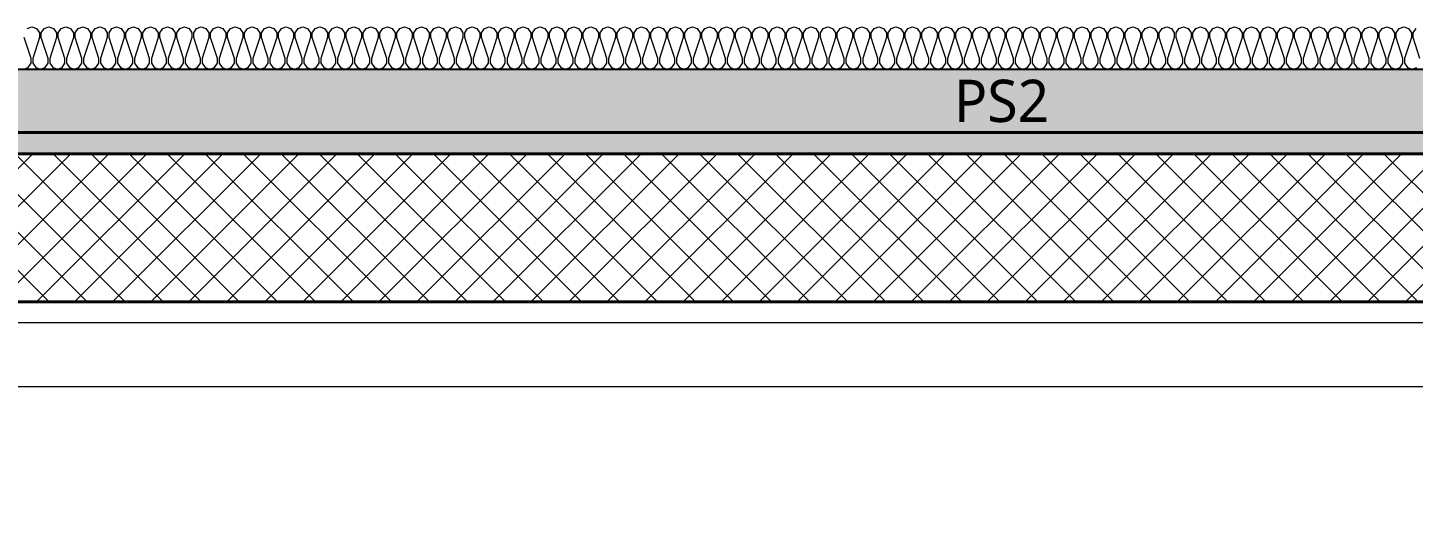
# Model space of a CAD drawing. Header units: millimetres. Extents: x 0 to 420000, y 0 to 297000.
# Drawn here: x 192213 to 195485, y 177200 to 178348 of the extents above; entities that cross this region are included whole.
import ezdxf
from ezdxf.enums import TextEntityAlignment as Align

# ---------------------------------------------------------------- set-up
doc = ezdxf.new("R2010")
doc.units = ezdxf.units.MM
doc.linetypes.add('CEN', pattern=[62, 60, -1, 0, -1])
for name, color, linetype, lineweight in [('A-AXIS-LINE', 1, 'CEN', 15), ('A-CONC-LIN1', 2, 'Continuous', 40), ('A-CONC-LIN2', 7, 'Continuous', 25), ('A-XXXX-INSL1', 15, 'Continuous', 18), ('A-XXXX-INSL2', 8, 'Continuous', 18)]:
    doc.layers.add(name, color=color, linetype=linetype, lineweight=lineweight)
doc.layers.add('A-CONC-SOLD', color=253, linetype='CEN')
doc.layers.add('A-XXXX-NPLT', color=144, linetype='Continuous', lineweight=15, plot=False)
doc.styles.add('맑은고딕', font='')
doc.styles.get('맑은고딕').set_extended_font_data('Malgun Gothic')

# ---------------------------------------------------------------- blocks, each defined once
blk = doc.blocks.new('axis(220316)')
at = {"layer": 'A-AXIS-LINE', "ltscale": 1000}
blk.add_line((4631788.1, -422118.7), (4955413.1, -422118.7), dxfattribs=at)
blk = doc.blocks.new('PS2(횡)')
at = {"layer": 'A-CONC-SOLD'}
h = blk.add_hatch(color=256, dxfattribs=at)
h.dxf.hatch_style = 1
h.paths.add_polyline_path([(1020, 0), (1020, -290), (1700, -290), (1937.4, -150), (9062.6, -150), (9300, -290), (9980, -290), (9980, 0)])
h = blk.add_hatch(color=256, dxfattribs=at)
h.dxf.hatch_style = 1
h.paths.add_polyline_path([(9980, -290), (9980, -350), (9280, -350), (9030, -200), (1970, -200), (1720, -350), (1020, -350), (1020, -290), (1700, -290), (1937.4, -150), (9062.6, -150), (9300, -290)])
at = {"layer": 'A-XXXX-INSL2'}
h = blk.add_hatch(dxfattribs=at)
h.set_pattern_fill('ANSI37', color=256, scale=20)
h.set_pattern_definition([(45, (-244012.5, -188500), (-44.90128, 44.90128), []), (135, (-244012.5, -188500), (-44.90128, -44.90128), [])])
h.paths.add_polyline_path([(1100, -550), (9900, -550), (9900, -350), (9280, -350), (9030, -200), (1970, -200), (1720, -350), (1100, -350)])
at = {"layer": 'A-CONC-LIN1', "color": 2}
blk.add_line((1320, -550), (9680, -550), dxfattribs=at)
blk.add_lwpolyline([(9980, -290), (9980, -350), (9280, -350), (9030, -200), (1970, -200), (1720, -350), (1020, -350), (1020, -290), (1700, -290), (1937.4, -150), (9062.6, -150), (9300, -290)], close=True, dxfattribs=at)
at = {"layer": 'A-CONC-LIN2'}
blk.add_line((1020, 0), (9980, 0), dxfattribs=at)
at = {"layer": 'A-XXXX-NPLT', "style": '맑은고딕'}
blk.add_text('PS2', height=100, dxfattribs=at).set_placement((5500, -75), align=Align.MIDDLE)
blk = doc.blocks.new('횡3층')
at = {"layer": 'A-XXXX-INSL1'}
blk.add_lwpolyline([(4811450.6, -237918.7), (4802750.6, -237918.7), (4802750.6, -238368.7), (4802197, -238368.7), (4802117, -237788.7), (4801084.1, -237788.7), (4801004.1, -238368.7), (4800450.6, -238368.7), (4800450.6, -237918.7), (4791750.6, -237918.7)], dxfattribs=at)
at = {"layer": 'A-XXXX-INSL2'}
for points in [[(4793790.6, -237318.7), (4793801.6, -237314.7), (4793808.6, -237304.7), (4793808.6, -237293.7), (4793792.6, -237243.7)], [(4793799.6, -237222.7), (4793810.6, -237218.7), (4793821.6, -237222.7), (4793828.6, -237232.7), (4793828.6, -237243.7), (4793812.6, -237293.7), (4793812.6, -237304.7), (4793819.6, -237314.7), (4793830.6, -237318.7), (4793841.6, -237314.7), (4793848.6, -237304.7), (4793848.6, -237293.7), (4793832.6, -237243.7), (4793832.6, -237232.7), (4793839.6, -237222.7), (4793850.6, -237218.7), (4793861.6, -237222.7), (4793868.6, -237232.7), (4793868.6, -237243.7), (4793852.6, -237293.7), (4793852.6, -237304.7), (4793859.6, -237314.7), (4793870.6, -237318.7), (4793881.6, -237314.7), (4793888.6, -237304.7), (4793888.6, -237293.7), (4793872.6, -237243.7), (4793872.6, -237232.7), (4793879.6, -237222.7), (4793890.6, -237218.7), (4793901.6, -237222.7), (4793908.6, -237232.7), (4793908.6, -237243.7), (4793892.6, -237293.7), (4793892.6, -237304.7), (4793899.6, -237314.7), (4793910.6, -237318.7), (4793921.6, -237314.7), (4793928.6, -237304.7), (4793928.6, -237293.7), (4793912.6, -237243.7), (4793912.6, -237232.7), (4793919.6, -237222.7), (4793930.6, -237218.7), (4793941.6, -237222.7), (4793948.6, -237232.7), (4793948.6, -237243.7), (4793932.6, -237293.7), (4793932.6, -237304.7), (4793939.6, -237314.7), (4793950.6, -237318.7), (4793961.6, -237314.7), (4793968.6, -237304.7), (4793968.6, -237293.7), (4793952.6, -237243.7), (4793952.6, -237232.7), (4793959.6, -237222.7), (4793970.6, -237218.7), (4793981.6, -237222.7), (4793988.6, -237232.7), (4793988.6, -237243.7), (4793972.6, -237293.7), (4793972.6, -237304.7), (4793979.6, -237314.7), (4793990.6, -237318.7), (4794001.6, -237314.7), (4794008.6, -237304.7), (4794008.6, -237293.7), (4793992.6, -237243.7), (4793992.6, -237232.7), (4793999.6, -237222.7), (4794010.6, -237218.7), (4794021.6, -237222.7), (4794028.6, -237232.7), (4794028.6, -237243.7), (4794012.6, -237293.7), (4794012.6, -237304.7), (4794019.6, -237314.7), (4794030.6, -237318.7), (4794041.6, -237314.7), (4794048.6, -237304.7), (4794048.6, -237293.7), (4794032.6, -237243.7), (4794032.6, -237232.7), (4794039.6, -237222.7), (4794050.6, -237218.7), (4794061.6, -237222.7), (4794068.6, -237232.7), (4794068.6, -237243.7), (4794052.6, -237293.7), (4794052.6, -237304.7), (4794059.6, -237314.7), (4794070.6, -237318.7), (4794081.6, -237314.7), (4794088.6, -237304.7), (4794088.6, -237293.7), (4794072.6, -237243.7), (4794072.6, -237232.7), (4794079.6, -237222.7), (4794090.6, -237218.7), (4794101.6, -237222.7), (4794108.6, -237232.7), (4794108.6, -237243.7), (4794092.6, -237293.7), (4794092.6, -237304.7), (4794099.6, -237314.7), (4794110.6, -237318.7), (4794121.6, -237314.7), (4794128.6, -237304.7), (4794128.6, -237293.7), (4794112.6, -237243.7), (4794112.6, -237232.7), (4794119.6, -237222.7), (4794130.6, -237218.7), (4794141.6, -237222.7), (4794148.6, -237232.7), (4794148.6, -237243.7), (4794132.6, -237293.7), (4794132.6, -237304.7), (4794139.6, -237314.7), (4794150.6, -237318.7), (4794161.6, -237314.7), (4794168.6, -237304.7), (4794168.6, -237293.7), (4794152.6, -237243.7), (4794152.6, -237232.7), (4794159.6, -237222.7), (4794170.6, -237218.7), (4794181.6, -237222.7), (4794188.6, -237232.7), (4794188.6, -237243.7), (4794172.6, -237293.7), (4794172.6, -237304.7), (4794179.6, -237314.7), (4794190.6, -237318.7), (4794201.6, -237314.7), (4794208.6, -237304.7), (4794208.6, -237293.7), (4794192.6, -237243.7), (4794192.6, -237232.7), (4794199.6, -237222.7), (4794210.6, -237218.7), (4794221.6, -237222.7), (4794228.6, -237232.7), (4794228.6, -237243.7), (4794212.6, -237293.7), (4794212.6, -237304.7), (4794219.6, -237314.7), (4794230.6, -237318.7), (4794241.6, -237314.7), (4794248.6, -237304.7), (4794248.6, -237293.7), (4794232.6, -237243.7), (4794232.6, -237232.7), (4794239.6, -237222.7), (4794250.6, -237218.7), (4794261.6, -237222.7), (4794268.6, -237232.7), (4794268.6, -237243.7), (4794252.6, -237293.7), (4794252.6, -237304.7), (4794259.6, -237314.7), (4794270.6, -237318.7), (4794281.6, -237314.7), (4794288.6, -237304.7), (4794288.6, -237293.7), (4794272.6, -237243.7), (4794272.6, -237232.7), (4794279.6, -237222.7), (4794290.6, -237218.7), (4794301.6, -237222.7), (4794308.6, -237232.7), (4794308.6, -237243.7), (4794292.6, -237293.7), (4794292.6, -237304.7), (4794299.6, -237314.7), (4794310.6, -237318.7), (4794321.6, -237314.7), (4794328.6, -237304.7), (4794328.6, -237293.7), (4794312.6, -237243.7), (4794312.6, -237232.7), (4794319.6, -237222.7), (4794330.6, -237218.7), (4794341.6, -237222.7), (4794348.6, -237232.7), (4794348.6, -237243.7), (4794332.6, -237293.7), (4794332.6, -237304.7), (4794339.6, -237314.7), (4794350.6, -237318.7), (4794361.6, -237314.7), (4794368.6, -237304.7), (4794368.6, -237293.7), (4794352.6, -237243.7), (4794352.6, -237232.7), (4794359.6, -237222.7), (4794370.6, -237218.7), (4794381.6, -237222.7), (4794388.6, -237232.7), (4794388.6, -237243.7), (4794372.6, -237293.7), (4794372.6, -237304.7), (4794379.6, -237314.7), (4794390.6, -237318.7), (4794401.6, -237314.7), (4794408.6, -237304.7), (4794408.6, -237293.7), (4794392.6, -237243.7), (4794392.6, -237232.7), (4794399.6, -237222.7), (4794410.6, -237218.7), (4794421.6, -237222.7), (4794428.6, -237232.7), (4794428.6, -237243.7), (4794412.6, -237293.7), (4794412.6, -237304.7), (4794419.6, -237314.7), (4794430.6, -237318.7), (4794441.6, -237314.7), (4794448.6, -237304.7), (4794448.6, -237293.7), (4794432.6, -237243.7), (4794432.6, -237232.7), (4794439.6, -237222.7), (4794450.6, -237218.7), (4794461.6, -237222.7), (4794468.6, -237232.7), (4794468.6, -237243.7), (4794452.6, -237293.7), (4794452.6, -237304.7), (4794459.6, -237314.7), (4794470.6, -237318.7), (4794481.6, -237314.7), (4794488.6, -237304.7), (4794488.6, -237293.7), (4794472.6, -237243.7), (4794472.6, -237232.7), (4794479.6, -237222.7), (4794490.6, -237218.7), (4794501.6, -237222.7), (4794508.6, -237232.7), (4794508.6, -237243.7), (4794492.6, -237293.7), (4794492.6, -237304.7), (4794499.6, -237314.7), (4794510.6, -237318.7), (4794521.6, -237314.7), (4794528.6, -237304.7), (4794528.6, -237293.7), (4794512.6, -237243.7), (4794512.6, -237232.7), (4794519.6, -237222.7), (4794530.6, -237218.7), (4794541.6, -237222.7), (4794548.6, -237232.7), (4794548.6, -237243.7), (4794532.6, -237293.7), (4794532.6, -237304.7), (4794539.6, -237314.7), (4794550.6, -237318.7), (4794561.6, -237314.7), (4794568.6, -237304.7), (4794568.6, -237293.7), (4794552.6, -237243.7), (4794552.6, -237232.7), (4794559.6, -237222.7), (4794570.6, -237218.7), (4794581.6, -237222.7), (4794588.6, -237232.7), (4794588.6, -237243.7), (4794572.6, -237293.7), (4794572.6, -237304.7), (4794579.6, -237314.7), (4794590.6, -237318.7), (4794601.6, -237314.7), (4794608.6, -237304.7), (4794608.6, -237293.7), (4794592.6, -237243.7), (4794592.6, -237232.7), (4794599.6, -237222.7), (4794610.6, -237218.7), (4794621.6, -237222.7), (4794628.6, -237232.7), (4794628.6, -237243.7), (4794612.6, -237293.7), (4794612.6, -237304.7), (4794619.6, -237314.7), (4794630.6, -237318.7), (4794641.6, -237314.7), (4794648.6, -237304.7), (4794648.6, -237293.7), (4794632.6, -237243.7), (4794632.6, -237232.7), (4794639.6, -237222.7), (4794650.6, -237218.7), (4794661.6, -237222.7), (4794668.6, -237232.7), (4794668.6, -237243.7), (4794652.6, -237293.7), (4794652.6, -237304.7), (4794659.6, -237314.7), (4794670.6, -237318.7), (4794681.6, -237314.7), (4794688.6, -237304.7), (4794688.6, -237293.7), (4794672.6, -237243.7), (4794672.6, -237232.7), (4794679.6, -237222.7), (4794690.6, -237218.7), (4794701.6, -237222.7), (4794708.6, -237232.7), (4794708.6, -237243.7), (4794692.6, -237293.7), (4794692.6, -237304.7), (4794699.6, -237314.7), (4794710.6, -237318.7), (4794721.6, -237314.7), (4794728.6, -237304.7), (4794728.6, -237293.7), (4794712.6, -237243.7), (4794712.6, -237232.7), (4794719.6, -237222.7), (4794730.6, -237218.7), (4794741.6, -237222.7), (4794748.6, -237232.7), (4794748.6, -237243.7), (4794732.6, -237293.7), (4794732.6, -237304.7), (4794739.6, -237314.7), (4794750.6, -237318.7), (4794761.6, -237314.7), (4794768.6, -237304.7), (4794768.6, -237293.7), (4794752.6, -237243.7), (4794752.6, -237232.7), (4794759.6, -237222.7), (4794770.6, -237218.7), (4794781.6, -237222.7), (4794788.6, -237232.7), (4794788.6, -237243.7), (4794772.6, -237293.7), (4794772.6, -237304.7), (4794779.6, -237314.7), (4794790.6, -237318.7), (4794801.6, -237314.7), (4794808.6, -237304.7), (4794808.6, -237293.7), (4794792.6, -237243.7), (4794792.6, -237232.7), (4794799.6, -237222.7), (4794810.6, -237218.7), (4794821.6, -237222.7), (4794828.6, -237232.7), (4794828.6, -237243.7), (4794812.6, -237293.7), (4794812.6, -237304.7), (4794819.6, -237314.7), (4794830.6, -237318.7), (4794841.6, -237314.7), (4794848.6, -237304.7), (4794848.6, -237293.7), (4794832.6, -237243.7), (4794832.6, -237232.7), (4794839.6, -237222.7), (4794850.6, -237218.7), (4794861.6, -237222.7), (4794868.6, -237232.7), (4794868.6, -237243.7), (4794852.6, -237293.7), (4794852.6, -237304.7), (4794859.6, -237314.7), (4794870.6, -237318.7), (4794881.6, -237314.7), (4794888.6, -237304.7), (4794888.6, -237293.7), (4794872.6, -237243.7), (4794872.6, -237232.7), (4794879.6, -237222.7), (4794890.6, -237218.7), (4794901.6, -237222.7), (4794908.6, -237232.7), (4794908.6, -237243.7), (4794892.6, -237293.7), (4794892.6, -237304.7), (4794899.6, -237314.7), (4794910.6, -237318.7), (4794921.6, -237314.7), (4794928.6, -237304.7), (4794928.6, -237293.7), (4794912.6, -237243.7), (4794912.6, -237232.7), (4794919.6, -237222.7), (4794930.6, -237218.7), (4794941.6, -237222.7), (4794948.6, -237232.7), (4794948.6, -237243.7), (4794932.6, -237293.7), (4794932.6, -237304.7), (4794939.6, -237314.7), (4794950.6, -237318.7), (4794961.6, -237314.7), (4794968.6, -237304.7), (4794968.6, -237293.7), (4794952.6, -237243.7), (4794952.6, -237232.7), (4794959.6, -237222.7), (4794970.6, -237218.7), (4794981.6, -237222.7), (4794988.6, -237232.7), (4794988.6, -237243.7), (4794972.6, -237293.7), (4794972.6, -237304.7), (4794979.6, -237314.7), (4794990.6, -237318.7), (4795001.6, -237314.7), (4795008.6, -237304.7), (4795008.6, -237293.7), (4794992.6, -237243.7), (4794992.6, -237232.7), (4794999.6, -237222.7), (4795010.6, -237218.7), (4795021.6, -237222.7), (4795028.6, -237232.7), (4795028.6, -237243.7), (4795012.6, -237293.7), (4795012.6, -237304.7), (4795019.6, -237314.7), (4795030.6, -237318.7), (4795041.6, -237314.7), (4795048.6, -237304.7), (4795048.6, -237293.7), (4795032.6, -237243.7), (4795032.6, -237232.7), (4795039.6, -237222.7), (4795050.6, -237218.7), (4795061.6, -237222.7), (4795068.6, -237232.7), (4795068.6, -237243.7), (4795052.6, -237293.7), (4795052.6, -237304.7), (4795059.6, -237314.7), (4795070.6, -237318.7), (4795081.6, -237314.7), (4795088.6, -237304.7), (4795088.6, -237293.7), (4795072.6, -237243.7), (4795072.6, -237232.7), (4795079.6, -237222.7), (4795090.6, -237218.7), (4795101.6, -237222.7), (4795108.6, -237232.7), (4795108.6, -237243.7), (4795092.6, -237293.7), (4795092.6, -237304.7), (4795099.6, -237314.7), (4795110.6, -237318.7), (4795121.6, -237314.7), (4795128.6, -237304.7), (4795128.6, -237293.7), (4795112.6, -237243.7), (4795112.6, -237232.7), (4795119.6, -237222.7), (4795130.6, -237218.7), (4795141.6, -237222.7), (4795148.6, -237232.7), (4795148.6, -237243.7), (4795132.6, -237293.7), (4795132.6, -237304.7), (4795139.6, -237314.7), (4795150.6, -237318.7), (4795161.6, -237314.7), (4795168.6, -237304.7), (4795168.6, -237293.7), (4795152.6, -237243.7), (4795152.6, -237232.7), (4795159.6, -237222.7), (4795170.6, -237218.7), (4795181.6, -237222.7), (4795188.6, -237232.7), (4795188.6, -237243.7), (4795172.6, -237293.7), (4795172.6, -237304.7), (4795179.6, -237314.7), (4795190.6, -237318.7), (4795201.6, -237314.7), (4795208.6, -237304.7), (4795208.6, -237293.7), (4795192.6, -237243.7), (4795192.6, -237232.7), (4795199.6, -237222.7), (4795210.6, -237218.7), (4795221.6, -237222.7), (4795228.6, -237232.7), (4795228.6, -237243.7), (4795212.6, -237293.7), (4795212.6, -237304.7), (4795219.6, -237314.7), (4795230.6, -237318.7), (4795241.6, -237314.7), (4795248.6, -237304.7), (4795248.6, -237293.7), (4795232.6, -237243.7), (4795232.6, -237232.7), (4795239.6, -237222.7), (4795250.6, -237218.7), (4795261.6, -237222.7), (4795268.6, -237232.7), (4795268.6, -237243.7), (4795252.6, -237293.7), (4795252.6, -237304.7), (4795259.6, -237314.7), (4795270.6, -237318.7), (4795281.6, -237314.7), (4795288.6, -237304.7), (4795288.6, -237293.7), (4795272.6, -237243.7), (4795272.6, -237232.7), (4795279.6, -237222.7), (4795290.6, -237218.7), (4795301.6, -237222.7), (4795308.6, -237232.7), (4795308.6, -237243.7), (4795292.6, -237293.7), (4795292.6, -237304.7), (4795299.6, -237314.7), (4795310.6, -237318.7), (4795321.6, -237314.7), (4795328.6, -237304.7), (4795328.6, -237293.7), (4795312.6, -237243.7), (4795312.6, -237232.7), (4795319.6, -237222.7), (4795330.6, -237218.7), (4795341.6, -237222.7), (4795348.6, -237232.7), (4795348.6, -237243.7), (4795332.6, -237293.7), (4795332.6, -237304.7), (4795339.6, -237314.7), (4795350.6, -237318.7), (4795361.6, -237314.7), (4795368.6, -237304.7), (4795368.6, -237293.7), (4795352.6, -237243.7), (4795352.6, -237232.7), (4795359.6, -237222.7), (4795370.6, -237218.7), (4795381.6, -237222.7), (4795388.6, -237232.7), (4795388.6, -237243.7), (4795372.6, -237293.7), (4795372.6, -237304.7), (4795379.6, -237314.7), (4795390.6, -237318.7), (4795401.6, -237314.7), (4795408.6, -237304.7), (4795408.6, -237293.7), (4795392.6, -237243.7), (4795392.6, -237232.7), (4795399.6, -237222.7), (4795410.6, -237218.7), (4795421.6, -237222.7), (4795428.6, -237232.7), (4795428.6, -237243.7), (4795412.6, -237293.7), (4795412.6, -237304.7), (4795419.6, -237314.7), (4795430.6, -237318.7), (4795441.6, -237314.7), (4795448.6, -237304.7), (4795448.6, -237293.7), (4795432.6, -237243.7), (4795432.6, -237232.7), (4795439.6, -237222.7), (4795450.6, -237218.7), (4795461.6, -237222.7), (4795468.6, -237232.7), (4795468.6, -237243.7), (4795452.6, -237293.7), (4795452.6, -237304.7), (4795459.6, -237314.7), (4795470.6, -237318.7), (4795481.6, -237314.7), (4795488.6, -237304.7), (4795488.6, -237293.7), (4795472.6, -237243.7), (4795472.6, -237232.7), (4795479.6, -237222.7), (4795490.6, -237218.7), (4795501.6, -237222.7), (4795508.6, -237232.7), (4795508.6, -237243.7), (4795492.6, -237293.7), (4795492.6, -237304.7), (4795499.6, -237314.7), (4795510.6, -237318.7), (4795521.6, -237314.7), (4795528.6, -237304.7), (4795528.6, -237293.7), (4795512.6, -237243.7), (4795512.6, -237232.7), (4795519.6, -237222.7), (4795530.6, -237218.7), (4795541.6, -237222.7), (4795548.6, -237232.7), (4795548.6, -237243.7), (4795532.6, -237293.7), (4795532.6, -237304.7), (4795539.6, -237314.7), (4795550.6, -237318.7), (4795561.6, -237314.7), (4795568.6, -237304.7), (4795568.6, -237293.7), (4795552.6, -237243.7), (4795552.6, -237232.7), (4795559.6, -237222.7), (4795570.6, -237218.7), (4795581.6, -237222.7), (4795588.6, -237232.7), (4795588.6, -237243.7), (4795572.6, -237293.7), (4795572.6, -237304.7), (4795579.6, -237314.7), (4795590.6, -237318.7), (4795601.6, -237314.7), (4795608.6, -237304.7), (4795608.6, -237293.7), (4795592.6, -237243.7), (4795592.6, -237232.7), (4795599.6, -237222.7), (4795610.6, -237218.7), (4795621.6, -237222.7), (4795628.6, -237232.7), (4795628.6, -237243.7), (4795612.6, -237293.7), (4795612.6, -237304.7), (4795619.6, -237314.7), (4795630.6, -237318.7), (4795641.6, -237314.7), (4795648.6, -237304.7), (4795648.6, -237293.7), (4795632.6, -237243.7), (4795632.6, -237232.7), (4795639.6, -237222.7), (4795650.6, -237218.7), (4795661.6, -237222.7), (4795668.6, -237232.7), (4795668.6, -237243.7), (4795652.6, -237293.7), (4795652.6, -237304.7), (4795659.6, -237314.7), (4795670.6, -237318.7), (4795681.6, -237314.7), (4795688.6, -237304.7), (4795688.6, -237293.7), (4795672.6, -237243.7), (4795672.6, -237232.7), (4795679.6, -237222.7), (4795690.6, -237218.7), (4795701.6, -237222.7), (4795708.6, -237232.7), (4795708.6, -237243.7), (4795692.6, -237293.7), (4795692.6, -237304.7), (4795699.6, -237314.7), (4795710.6, -237318.7), (4795721.6, -237314.7), (4795728.6, -237304.7), (4795728.6, -237293.7), (4795712.6, -237243.7), (4795712.6, -237232.7), (4795719.6, -237222.7), (4795730.6, -237218.7), (4795741.6, -237222.7), (4795748.6, -237232.7), (4795748.6, -237243.7), (4795732.6, -237293.7), (4795732.6, -237304.7), (4795739.6, -237314.7), (4795750.6, -237318.7), (4795761.6, -237314.7), (4795768.6, -237304.7), (4795768.6, -237293.7), (4795752.6, -237243.7), (4795752.6, -237232.7), (4795759.6, -237222.7), (4795770.6, -237218.7), (4795781.6, -237222.7), (4795788.6, -237232.7), (4795788.6, -237243.7), (4795772.6, -237293.7), (4795772.6, -237304.7), (4795779.6, -237314.7), (4795790.6, -237318.7), (4795801.6, -237314.7), (4795808.6, -237304.7), (4795808.6, -237293.7), (4795792.6, -237243.7), (4795792.6, -237232.7), (4795799.6, -237222.7), (4795810.6, -237218.7), (4795821.6, -237222.7), (4795828.6, -237232.7), (4795828.6, -237243.7), (4795812.6, -237293.7), (4795812.6, -237304.7), (4795819.6, -237314.7), (4795830.6, -237318.7), (4795841.6, -237314.7), (4795848.6, -237304.7), (4795848.6, -237293.7), (4795832.6, -237243.7), (4795832.6, -237232.7), (4795839.6, -237222.7), (4795850.6, -237218.7), (4795861.6, -237222.7), (4795868.6, -237232.7), (4795868.6, -237243.7), (4795852.6, -237293.7), (4795852.6, -237304.7), (4795859.6, -237314.7), (4795870.6, -237318.7), (4795881.6, -237314.7), (4795888.6, -237304.7), (4795888.6, -237293.7), (4795872.6, -237243.7), (4795872.6, -237232.7), (4795879.6, -237222.7), (4795890.6, -237218.7), (4795901.6, -237222.7), (4795908.6, -237232.7), (4795908.6, -237243.7), (4795892.6, -237293.7), (4795892.6, -237304.7), (4795899.6, -237314.7), (4795910.6, -237318.7), (4795921.6, -237314.7), (4795928.6, -237304.7), (4795928.6, -237293.7), (4795912.6, -237243.7), (4795912.6, -237232.7), (4795919.6, -237222.7), (4795930.6, -237218.7), (4795941.6, -237222.7), (4795948.6, -237232.7), (4795948.6, -237243.7), (4795932.6, -237293.7), (4795932.6, -237304.7), (4795939.6, -237314.7), (4795950.6, -237318.7), (4795961.6, -237314.7), (4795968.6, -237304.7), (4795968.6, -237293.7), (4795952.6, -237243.7), (4795952.6, -237232.7), (4795959.6, -237222.7), (4795970.6, -237218.7), (4795981.6, -237222.7), (4795988.6, -237232.7), (4795988.6, -237243.7), (4795972.6, -237293.7), (4795972.6, -237304.7), (4795979.6, -237314.7), (4795990.6, -237318.7), (4796001.6, -237314.7), (4796008.6, -237304.7), (4796008.6, -237293.7), (4795992.6, -237243.7), (4795992.6, -237232.7), (4795999.6, -237222.7), (4796010.6, -237218.7), (4796021.6, -237222.7), (4796028.6, -237232.7), (4796028.6, -237243.7), (4796012.6, -237293.7), (4796012.6, -237304.7), (4796019.6, -237314.7), (4796030.6, -237318.7), (4796041.6, -237314.7), (4796048.6, -237304.7), (4796048.6, -237293.7), (4796032.6, -237243.7), (4796032.6, -237232.7), (4796039.6, -237222.7), (4796050.6, -237218.7), (4796061.6, -237222.7), (4796068.6, -237232.7), (4796068.6, -237243.7), (4796052.6, -237293.7), (4796052.6, -237304.7), (4796059.6, -237314.7), (4796070.6, -237318.7), (4796081.6, -237314.7), (4796088.6, -237304.7), (4796088.6, -237293.7), (4796072.6, -237243.7), (4796072.6, -237232.7), (4796079.6, -237222.7), (4796090.6, -237218.7), (4796101.6, -237222.7), (4796108.6, -237232.7), (4796108.6, -237243.7), (4796092.6, -237293.7), (4796092.6, -237304.7), (4796099.6, -237314.7), (4796110.6, -237318.7), (4796121.6, -237314.7), (4796128.6, -237304.7), (4796128.6, -237293.7), (4796112.6, -237243.7), (4796112.6, -237232.7), (4796119.6, -237222.7), (4796130.6, -237218.7), (4796141.6, -237222.7), (4796148.6, -237232.7), (4796148.6, -237243.7), (4796132.6, -237293.7), (4796132.6, -237304.7), (4796139.6, -237314.7), (4796150.6, -237318.7), (4796161.6, -237314.7), (4796168.6, -237304.7), (4796168.6, -237293.7), (4796152.6, -237243.7), (4796152.6, -237232.7), (4796159.6, -237222.7), (4796170.6, -237218.7), (4796181.6, -237222.7), (4796188.6, -237232.7), (4796188.6, -237243.7), (4796172.6, -237293.7), (4796172.6, -237304.7), (4796179.6, -237314.7), (4796190.6, -237318.7), (4796201.6, -237314.7), (4796208.6, -237304.7), (4796208.6, -237293.7), (4796192.6, -237243.7), (4796192.6, -237232.7), (4796199.6, -237222.7), (4796210.6, -237218.7), (4796221.6, -237222.7), (4796228.6, -237232.7), (4796228.6, -237243.7), (4796212.6, -237293.7), (4796212.6, -237304.7), (4796219.6, -237314.7), (4796230.6, -237318.7), (4796241.6, -237314.7), (4796248.6, -237304.7), (4796248.6, -237293.7), (4796232.6, -237243.7), (4796232.6, -237232.7), (4796239.6, -237222.7), (4796250.6, -237218.7), (4796261.6, -237222.7), (4796268.6, -237232.7), (4796268.6, -237243.7), (4796252.6, -237293.7), (4796252.6, -237304.7), (4796259.6, -237314.7), (4796270.6, -237318.7), (4796281.6, -237314.7), (4796288.6, -237304.7), (4796288.6, -237293.7), (4796272.6, -237243.7), (4796272.6, -237232.7), (4796279.6, -237222.7), (4796290.6, -237218.7), (4796301.6, -237222.7), (4796308.6, -237232.7), (4796308.6, -237243.7), (4796292.6, -237293.7), (4796292.6, -237304.7), (4796299.6, -237314.7), (4796310.6, -237318.7), (4796321.6, -237314.7), (4796328.6, -237304.7), (4796328.6, -237293.7), (4796312.6, -237243.7), (4796312.6, -237232.7), (4796319.6, -237222.7), (4796330.6, -237218.7), (4796341.6, -237222.7), (4796348.6, -237232.7), (4796348.6, -237243.7), (4796332.6, -237293.7), (4796332.6, -237304.7), (4796339.6, -237314.7), (4796350.6, -237318.7), (4796361.6, -237314.7), (4796368.6, -237304.7), (4796368.6, -237293.7), (4796352.6, -237243.7), (4796352.6, -237232.7), (4796359.6, -237222.7), (4796370.6, -237218.7), (4796381.6, -237222.7), (4796388.6, -237232.7), (4796388.6, -237243.7), (4796372.6, -237293.7), (4796372.6, -237304.7), (4796379.6, -237314.7), (4796390.6, -237318.7), (4796401.6, -237314.7), (4796408.6, -237304.7), (4796408.6, -237293.7), (4796392.6, -237243.7), (4796392.6, -237232.7), (4796399.6, -237222.7), (4796410.6, -237218.7), (4796421.6, -237222.7), (4796428.6, -237232.7), (4796428.6, -237243.7), (4796412.6, -237293.7), (4796412.6, -237304.7), (4796419.6, -237314.7), (4796430.6, -237318.7), (4796441.6, -237314.7), (4796448.6, -237304.7), (4796448.6, -237293.7), (4796432.6, -237243.7), (4796432.6, -237232.7), (4796439.6, -237222.7), (4796450.6, -237218.7), (4796461.6, -237222.7), (4796468.6, -237232.7), (4796468.6, -237243.7), (4796452.6, -237293.7), (4796452.6, -237304.7), (4796459.6, -237314.7), (4796470.6, -237318.7), (4796481.6, -237314.7), (4796488.6, -237304.7), (4796488.6, -237293.7), (4796472.6, -237243.7), (4796472.6, -237232.7), (4796479.6, -237222.7), (4796490.6, -237218.7), (4796501.6, -237222.7), (4796508.6, -237232.7), (4796508.6, -237243.7), (4796492.6, -237293.7), (4796492.6, -237304.7), (4796499.6, -237314.7), (4796510.6, -237318.7), (4796521.6, -237314.7), (4796528.6, -237304.7), (4796528.6, -237293.7), (4796512.6, -237243.7), (4796512.6, -237232.7), (4796519.6, -237222.7), (4796530.6, -237218.7), (4796541.6, -237222.7), (4796548.6, -237232.7), (4796548.6, -237243.7), (4796532.6, -237293.7), (4796532.6, -237304.7), (4796539.6, -237314.7), (4796550.6, -237318.7), (4796561.6, -237314.7), (4796568.6, -237304.7), (4796568.6, -237293.7), (4796552.6, -237243.7), (4796552.6, -237232.7), (4796559.6, -237222.7), (4796570.6, -237218.7), (4796581.6, -237222.7), (4796588.6, -237232.7), (4796588.6, -237243.7), (4796572.6, -237293.7), (4796572.6, -237304.7), (4796579.6, -237314.7), (4796590.6, -237318.7), (4796601.6, -237314.7), (4796608.6, -237304.7), (4796608.6, -237293.7), (4796592.6, -237243.7), (4796592.6, -237232.7), (4796599.6, -237222.7), (4796610.6, -237218.7), (4796621.6, -237222.7), (4796628.6, -237232.7), (4796628.6, -237243.7), (4796612.6, -237293.7), (4796612.6, -237304.7), (4796619.6, -237314.7), (4796630.6, -237318.7), (4796641.6, -237314.7), (4796648.6, -237304.7), (4796648.6, -237293.7), (4796632.6, -237243.7), (4796632.6, -237232.7), (4796639.6, -237222.7), (4796650.6, -237218.7), (4796661.6, -237222.7), (4796668.6, -237232.7), (4796668.6, -237243.7), (4796652.6, -237293.7), (4796652.6, -237304.7), (4796659.6, -237314.7), (4796670.6, -237318.7), (4796681.6, -237314.7), (4796688.6, -237304.7), (4796688.6, -237293.7), (4796672.6, -237243.7), (4796672.6, -237232.7), (4796679.6, -237222.7), (4796690.6, -237218.7), (4796701.6, -237222.7), (4796708.6, -237232.7), (4796708.6, -237243.7), (4796692.6, -237293.7), (4796692.6, -237304.7), (4796699.6, -237314.7), (4796710.6, -237318.7), (4796721.6, -237314.7), (4796728.6, -237304.7), (4796728.6, -237293.7), (4796712.6, -237243.7), (4796712.6, -237232.7), (4796719.6, -237222.7), (4796730.6, -237218.7), (4796741.6, -237222.7), (4796748.6, -237232.7), (4796748.6, -237243.7), (4796732.6, -237293.7), (4796732.6, -237304.7), (4796739.6, -237314.7), (4796750.6, -237318.7), (4796761.6, -237314.7), (4796768.6, -237304.7), (4796768.6, -237293.7), (4796752.6, -237243.7), (4796752.6, -237232.7), (4796759.6, -237222.7), (4796770.6, -237218.7), (4796781.6, -237222.7), (4796788.6, -237232.7), (4796788.6, -237243.7), (4796772.6, -237293.7), (4796772.6, -237304.7), (4796779.6, -237314.7), (4796790.6, -237318.7), (4796801.6, -237314.7), (4796808.6, -237304.7), (4796808.6, -237293.7), (4796792.6, -237243.7), (4796792.6, -237232.7), (4796799.6, -237222.7), (4796810.6, -237218.7), (4796821.6, -237222.7), (4796828.6, -237232.7), (4796828.6, -237243.7), (4796812.6, -237293.7), (4796812.6, -237304.7), (4796819.6, -237314.7), (4796830.6, -237318.7), (4796841.6, -237314.7), (4796848.6, -237304.7), (4796848.6, -237293.7), (4796832.6, -237243.7), (4796832.6, -237232.7), (4796839.6, -237222.7), (4796850.6, -237218.7), (4796861.6, -237222.7), (4796868.6, -237232.7), (4796868.6, -237243.7), (4796852.6, -237293.7), (4796852.6, -237304.7), (4796859.6, -237314.7), (4796870.6, -237318.7), (4796881.6, -237314.7), (4796888.6, -237304.7), (4796888.6, -237293.7), (4796872.6, -237243.7), (4796872.6, -237232.7), (4796879.6, -237222.7), (4796890.6, -237218.7), (4796901.6, -237222.7), (4796908.6, -237232.7), (4796908.6, -237243.7), (4796892.6, -237293.7), (4796892.6, -237304.7), (4796899.6, -237314.7), (4796910.6, -237318.7), (4796921.6, -237314.7), (4796928.6, -237304.7), (4796928.6, -237293.7), (4796912.6, -237243.7), (4796912.6, -237232.7), (4796919.6, -237222.7), (4796930.6, -237218.7), (4796941.6, -237222.7), (4796948.6, -237232.7), (4796948.6, -237243.7), (4796932.6, -237293.7), (4796932.6, -237304.7), (4796939.6, -237314.7), (4796950.6, -237318.7), (4796961.6, -237314.7), (4796968.6, -237304.7), (4796968.6, -237293.7), (4796952.6, -237243.7), (4796952.6, -237232.7), (4796959.6, -237222.7), (4796970.6, -237218.7), (4796981.6, -237222.7), (4796988.6, -237232.7), (4796988.6, -237243.7), (4796972.6, -237293.7), (4796972.6, -237304.7), (4796979.6, -237314.7), (4796990.6, -237318.7), (4797001.6, -237314.7), (4797008.6, -237304.7), (4797008.6, -237293.7), (4796992.6, -237243.7), (4796992.6, -237232.7), (4796999.6, -237222.7), (4797010.6, -237218.7), (4797021.6, -237222.7), (4797028.6, -237232.7), (4797028.6, -237243.7), (4797012.6, -237293.7), (4797012.6, -237304.7), (4797019.6, -237314.7), (4797030.6, -237318.7), (4797041.6, -237314.7), (4797048.6, -237304.7), (4797048.6, -237293.7), (4797032.6, -237243.7), (4797032.6, -237232.7), (4797039.6, -237222.7), (4797050.6, -237218.7), (4797061.6, -237222.7), (4797068.6, -237232.7), (4797068.6, -237243.7), (4797052.6, -237293.7), (4797052.6, -237304.7), (4797059.6, -237314.7), (4797070.6, -237318.7), (4797081.6, -237314.7)], [(4797088.6, -237293.7), (4797072.6, -237243.7), (4797072.6, -237232.7), (4797079.6, -237222.7)]]:
    blk.add_lwpolyline(points, dxfattribs=at)
blk.add_blockref('PS2(횡)', (4790600.6, -237318.7))

msp = doc.modelspace()

# ---------------------------------------------------------------- block references
at = {"layer": 'A-AXIS-LINE'}
msp.add_blockref('axis(220316)', (-4581588.1, 599618.7), dxfattribs=at)
at = {"layer": 'A-CONC-LIN1'}
msp.add_blockref('횡3층', (-4601588.1, 415568.7), dxfattribs=at)

doc.saveas('drawing.dxf')
